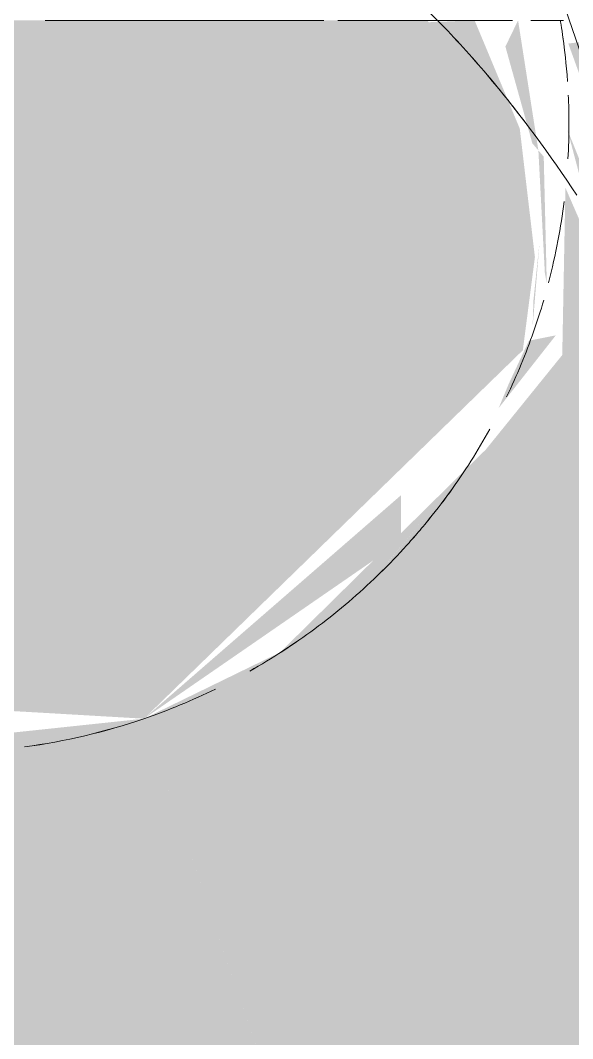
# Model space of a CAD drawing. Header units: millimetres. Extents: x 63432 to 177405, y -1987 to 27578.
# Drawn here: x 163038.39 to 163043.96, y 8829.22 to 8839.5 of the extents above; entities that cross this region are included whole.
import ezdxf

# ---------------------------------------------------------------- set-up
doc = ezdxf.new("R2010")
doc.units = ezdxf.units.MM
for name, color, linetype, lineweight, true_color in [('I-FURN-16', 7, 'Continuous', 9, 0xd1b79e), ('I-FURN-19', 7, 'Continuous', 9, 0x242424), ('I-FURN-20', 7, 'Continuous', 9, 0x3a3a3a), ('I-FURN-21', 7, 'Continuous', 9, 0x666666), ('I-FURN-23', 7, 'Continuous', 9, 0x52463a), ('I-FURN-24', 7, 'Continuous', 9, 0x1e1e1e), ('I-FURN-25', 7, 'Continuous', 9, 0x987f66), ('I-FURN-26', 7, 'Continuous', 9, 0x2d2d2d), ('I-FURN-27', 7, 'Continuous', 9, 0x463a2f), ('I-FURN-28', 7, 'Continuous', 9, 0x1a1a1a), ('I-FURN-30', 7, 'Continuous', 9, 0x4c4c4c), ('I-FURN-34', 7, 'Continuous', 9, 0xae8e6d), ('I-FURN-35', 7, 'Continuous', 9, 0x171717), ('I-FURN-36', 7, 'Continuous', 9, 0x121212), ('I-FURN-37', 7, 'Continuous', 9, 0x584c3f), ('I-FURN-38', 7, 'Continuous', 9, 0xa58c72), ('I-FURN-39', 7, 'Continuous', 9, 0x151515), ('I-FURN-48', 7, 'Continuous', 9, 0x131313), ('I-FURN-49', 7, 'Continuous', 9, 0x111111), ('I-FURN-54', 7, 'Continuous', 9, 0x3e352d), ('I-FURN-6', 7, 'Continuous', 9, 0xc0c0c0), ('I-FURN-61', 7, 'Continuous', 9, 0xcabbac), ('I-FURN-62', 7, 'Continuous', 9, 0x8b8b8b), ('I-FURN-63', 7, 'Continuous', 9, 0x4c443d), ('I-FURN-64', 7, 'Continuous', 9, 0x665b51), ('I-FURN-65', 7, 'Continuous', 9, 0x8b7c6d), ('I-FURN-70', 7, 'Continuous', 9, 0x786d63), ('I-FURN-71', 7, 'Continuous', 9, 0xa59687), ('I-FURN-78', 7, 'Continuous', 9, 0x58514a)]:
    doc.layers.add(name, color=color, linetype=linetype, lineweight=lineweight, true_color=true_color)
doc.layers.add('I-FURN-17', color=7, linetype='Continuous', lineweight=9, true_color=0x111111, transparency=0.7)

# ---------------------------------------------------------------- blocks, each defined once
blk = doc.blocks.new('Chair - Tablet Arm - Chair - Tablet Arm-V78-Развертка 3_12-6')
at = {"layer": 'I-FURN-17'}
h = blk.add_hatch(color=256, dxfattribs=at)
h.paths.add_polyline_path([(-80976.841, 8450), (-80976.135, 8450), (-81105.323, 8826.8), (-81107.355, 8826.8), (-81105.677, 8821.55), (-81102.304, 8812.132), (-80978.144, 8450)])
h.paths.add_polyline_path([(-81115.982, 8832.447), (-81112.157, 8836.168), (-81112.035, 8837.109), (-81112.188, 8838.407), (-81113.123, 8839.5), (-81120.404, 8839.5), (-81121.068, 8837.606), (-81121.214, 8835.208), (-81120.579, 8832.787), (-81119.639, 8832.657), (-81116.909, 8832.501)])
h.paths.add_polyline_path([(-81127.458, 8852.2), (-81114.032, 8852.2), (-81175.226, 9030.683), (-81187.239, 9026.564), (-81127.516, 8852.37)])
for points in [[(-81112.188, 8838.407), (-81112.644, 8839.5), (-81113.107, 8839.481), (-81112.439, 8838.7)], [(-81112, 8838.187), (-81112.205, 8839.5), (-81112.333, 8839.235), (-81112.061, 8838.258)], [(-81107.213, 8826.8), (-81105.335, 8826.833), (-81109.678, 8839.5), (-81111.698, 8839.266), (-81110.691, 8836.486), (-81107.355, 8826.8)], [(-81110.903, 8836.401), (-81111.707, 8838.396), (-81111.452, 8837.434), (-81111.031, 8836.641)]]:
    blk.add_hatch(color=256, dxfattribs=at).paths.add_polyline_path(points)
h = blk.add_hatch(color=256, dxfattribs=at)
h.paths.add_polyline_path([(-81115.982, 8832.447), (-81113.387, 8834.238), (-81113.387, 8834.704), (-81115.966, 8832.462)])
h.paths.add_polyline_path([(-81111.915, 8836.837), (-81111.946, 8838.124), (-81112, 8838.187), (-81111.935, 8836.953)])
h = blk.add_hatch(color=256, dxfattribs=at)
h.paths.add_polyline_path([(-81114.046, 8826.8), (-81107.378, 8826.874), (-81109.433, 8832.533), (-81111.727, 8837.81), (-81111.759, 8836.12), (-81112.53, 8835.166), (-81114.608, 8833.117), (-81115.982, 8832.447), (-81114.063, 8826.85)])
h.paths.add_polyline_path([(-81113.529, 8834.015), (-81113.076, 8834.563), (-81113.526, 8834.02)])
h.paths.add_polyline_path([(-81112.401, 8835.584), (-81111.824, 8836.319), (-81112.096, 8836.264), (-81112.296, 8835.836)])
h = blk.add_hatch(color=256, dxfattribs=at)
h.paths.add_polyline_path([(-81111.863, 8820.434), (-81106.007, 8822.442), (-81107.484, 8826.8), (-81114.046, 8826.8), (-81111.916, 8820.588)])
h.paths.add_polyline_path([(-81112.058, 8836.405), (-81111.988, 8837.259), (-81112.05, 8836.672)])
h = blk.add_hatch(color=256, dxfattribs=at)
h.paths.add_polyline_path([(-81114.046, 8826.8), (-81115.982, 8832.447), (-81118.792, 8832.149), (-81120.623, 8832.3), (-81121.008, 8832.607), (-81121.893, 8833.045), (-81122.831, 8833.851), (-81120.719, 8827.429), (-81120.26, 8826.8), (-81114.329, 8826.8)])
h.paths.add_polyline_path([(-81120.78, 8832.722), (-81121.074, 8832.916), (-81121.789, 8833.001), (-81121.454, 8832.761), (-81120.991, 8832.735)])
at = {"layer": 'I-FURN-23'}
blk.add_open_spline([(-81114.083, 8840.407), (-81113.983, 8840.332), (-81113.836, 8840.218), (-81113.646, 8840.065), (-81113.461, 8839.912), (-81113.237, 8839.715), (-81113.064, 8839.546), (-81112.979, 8839.459)], degree=3, knots=[-0.80555556, -0.80555556, -0.80555556, -0.80555556, -0.79166667, -0.78472222, -0.77777778, -0.76388889, -0.75, -0.75, -0.75, -0.75], dxfattribs=at)
at = {"layer": 'I-FURN-25'}
for p, q in [((-81114.166, 8839.5), (-81116.979, 8839.5)), ((-81113.049, 8839.5), (-81114.026, 8839.5))]:
    blk.add_line(p, q, dxfattribs=at)
at = {"layer": 'I-FURN-26'}
blk.add_open_spline([(-81112.979, 8839.459), (-81112.81, 8839.285), (-81112.518, 8838.96), (-81112.245, 8838.618), (-81112.129, 8838.465)], degree=3, knots=[-0.75, -0.75, -0.75, -0.75, -0.72222222, -0.70046359, -0.70046359, -0.70046359, -0.70046359], dxfattribs=at)
at = {"layer": 'I-FURN-27'}
blk.add_line((-81113.049, 8839.5), (-81112.261, 8839.5), dxfattribs=at)
at = {"layer": 'I-FURN-34'}
for p, q in [((-81116.979, 8839.5), (-81114.166, 8839.5)), ((-81114.026, 8839.5), (-81113.049, 8839.5))]:
    blk.add_line(p, q, dxfattribs=at)
at = {"layer": 'I-FURN-35'}
for points, knots in [([(-81112.322, 8835.696), (-81112.269, 8835.806), (-81112.121, 8836.137), (-81112.008, 8836.463), (-81111.946, 8836.674)], [0.40625, 0.40625, 0.40625, 0.40625, 0.4375, 0.5, 0.5, 0.5, 0.5]), ([(-81114.914, 8832.928), (-81114.8, 8832.992), (-81114.577, 8833.127), (-81114.256, 8833.351), (-81113.948, 8833.594), (-81113.705, 8833.812), (-81113.566, 8833.948), (-81113.521, 8833.995)], [0.09375, 0.09375, 0.09375, 0.09375, 0.125, 0.15625, 0.1875, 0.21875, 0.234375, 0.234375, 0.234375, 0.234375])]:
    blk.add_open_spline(points, degree=3, knots=knots, dxfattribs=at)
for points in [[(-81115.982, 8832.447), (-81115.735, 8832.532), (-81115.494, 8832.632), (-81115.259, 8832.746)], [(-81117.188, 8832.162), (-81116.778, 8832.218), (-81116.373, 8832.313), (-81115.982, 8832.447)]]:
    blk.add_open_spline(points, degree=3, dxfattribs=at)
at = {"layer": 'I-FURN-36'}
for points in [[(-81111.706, 8838.883), (-81111.718, 8839.064), (-81111.735, 8839.207), (-81111.749, 8839.309)], [(-81111.898, 8836.849), (-81111.822, 8837.138), (-81111.772, 8837.414), (-81111.74, 8837.669)]]:
    blk.add_open_spline(points, degree=3, dxfattribs=at)
at = {"layer": 'I-FURN-39'}
for points, knots in [([(-81111.946, 8836.674), (-81112.008, 8836.463), (-81112.121, 8836.137), (-81112.269, 8835.806), (-81112.322, 8835.696)], [0.5, 0.5, 0.5, 0.5, 0.5625, 0.59375, 0.59375, 0.59375, 0.59375]), ([(-81112.322, 8835.696), (-81112.269, 8835.806), (-81112.121, 8836.137), (-81112.008, 8836.463), (-81111.946, 8836.674)], [0.40625, 0.40625, 0.40625, 0.40625, 0.4375, 0.5, 0.5, 0.5, 0.5]), ([(-81114.914, 8832.928), (-81114.8, 8832.992), (-81114.577, 8833.127), (-81114.256, 8833.351), (-81113.948, 8833.594), (-81113.705, 8833.812), (-81113.566, 8833.948), (-81113.521, 8833.995)], [0.09375, 0.09375, 0.09375, 0.09375, 0.125, 0.15625, 0.1875, 0.21875, 0.234375, 0.234375, 0.234375, 0.234375]), ([(-81113.521, 8833.995), (-81113.566, 8833.948), (-81113.705, 8833.812), (-81113.948, 8833.594), (-81114.256, 8833.351), (-81114.47, 8833.202), (-81114.579, 8833.131)], [0.765625, 0.765625, 0.765625, 0.765625, 0.78125, 0.8125, 0.84375, 0.875, 0.875, 0.875, 0.875])]:
    blk.add_open_spline(points, degree=3, knots=knots, dxfattribs=at)
for points in [[(-81114.579, 8833.131), (-81114.689, 8833.06), (-81114.8, 8832.992), (-81114.914, 8832.928)], [(-81115.259, 8832.746), (-81115.494, 8832.632), (-81115.735, 8832.532), (-81115.982, 8832.447)], [(-81115.982, 8832.447), (-81115.735, 8832.532), (-81115.494, 8832.632), (-81115.259, 8832.746)], [(-81117.188, 8832.162), (-81116.778, 8832.218), (-81116.373, 8832.313), (-81115.982, 8832.447)], [(-81115.982, 8832.447), (-81116.373, 8832.313), (-81116.778, 8832.217), (-81117.188, 8832.162)]]:
    blk.add_open_spline(points, degree=3, dxfattribs=at)
at = {"layer": 'I-FURN-48'}
for points, knots in [([(-81111.946, 8836.674), (-81112.008, 8836.463), (-81112.121, 8836.137), (-81112.269, 8835.806), (-81112.322, 8835.696)], [0.5, 0.5, 0.5, 0.5, 0.5625, 0.59375, 0.59375, 0.59375, 0.59375]), ([(-81113.521, 8833.995), (-81113.566, 8833.948), (-81113.705, 8833.812), (-81113.948, 8833.594), (-81114.256, 8833.351), (-81114.577, 8833.127), (-81114.8, 8832.992), (-81114.914, 8832.928)], [0.765625, 0.765625, 0.765625, 0.765625, 0.78125, 0.8125, 0.84375, 0.875, 0.90625, 0.90625, 0.90625, 0.90625])]:
    blk.add_open_spline(points, degree=3, knots=knots, dxfattribs=at)
for points in [[(-81115.259, 8832.746), (-81115.494, 8832.632), (-81115.735, 8832.532), (-81115.982, 8832.447)], [(-81115.982, 8832.447), (-81116.373, 8832.313), (-81116.778, 8832.217), (-81117.188, 8832.162)]]:
    blk.add_open_spline(points, degree=3, dxfattribs=at)
at = {"layer": 'I-FURN-49'}
for points in [[(-81111.749, 8839.309), (-81111.766, 8839.435), (-81111.778, 8839.497), (-81111.778, 8839.5)], [(-81111.778, 8839.5), (-81111.778, 8839.497), (-81111.766, 8839.435), (-81111.749, 8839.309)], [(-81111.749, 8839.309), (-81111.766, 8839.435), (-81111.778, 8839.497), (-81111.778, 8839.5)], [(-81111.778, 8839.5), (-81111.778, 8839.497), (-81111.766, 8839.435), (-81111.749, 8839.309)], [(-81111.749, 8839.309), (-81111.735, 8839.207), (-81111.718, 8839.064), (-81111.706, 8838.883)], [(-81111.706, 8838.883), (-81111.718, 8839.064), (-81111.735, 8839.207), (-81111.749, 8839.309)], [(-81111.749, 8839.309), (-81111.735, 8839.207), (-81111.718, 8839.064), (-81111.706, 8838.883)], [(-81111.701, 8838.1), (-81111.687, 8838.344), (-81111.69, 8838.561), (-81111.698, 8838.746)], [(-81111.698, 8838.746), (-81111.69, 8838.561), (-81111.687, 8838.344), (-81111.701, 8838.1)], [(-81111.701, 8838.1), (-81111.687, 8838.344), (-81111.69, 8838.561), (-81111.698, 8838.746)], [(-81111.698, 8838.746), (-81111.69, 8838.561), (-81111.687, 8838.344), (-81111.701, 8838.1)], [(-81111.74, 8837.669), (-81111.772, 8837.414), (-81111.822, 8837.138), (-81111.898, 8836.849)], [(-81111.898, 8836.849), (-81111.822, 8837.138), (-81111.772, 8837.414), (-81111.74, 8837.669)], [(-81111.74, 8837.669), (-81111.772, 8837.414), (-81111.822, 8837.138), (-81111.898, 8836.849)], [(-81113.132, 8834.426), (-81113.05, 8834.526), (-81112.892, 8834.731), (-81112.677, 8835.048), (-81112.55, 8835.262), (-81112.491, 8835.37)], [(-81112.491, 8835.37), (-81112.55, 8835.262), (-81112.677, 8835.048), (-81112.892, 8834.731), (-81113.05, 8834.526), (-81113.132, 8834.426)], [(-81113.132, 8834.426), (-81113.05, 8834.526), (-81112.892, 8834.731), (-81112.677, 8835.048), (-81112.55, 8835.262), (-81112.491, 8835.37)], [(-81112.491, 8835.37), (-81112.55, 8835.262), (-81112.677, 8835.048), (-81112.892, 8834.731), (-81113.05, 8834.526), (-81113.132, 8834.426)], [(-81113.387, 8834.135), (-81113.343, 8834.182), (-81113.257, 8834.278), (-81113.173, 8834.377), (-81113.132, 8834.426)], [(-81113.132, 8834.426), (-81113.173, 8834.377), (-81113.257, 8834.278), (-81113.343, 8834.182), (-81113.387, 8834.135)], [(-81113.387, 8834.135), (-81113.343, 8834.182), (-81113.257, 8834.278), (-81113.173, 8834.377), (-81113.132, 8834.426)], [(-81113.132, 8834.426), (-81113.173, 8834.377), (-81113.257, 8834.278), (-81113.343, 8834.182), (-81113.387, 8834.135)]]:
    blk.add_open_spline(points, degree=3, dxfattribs=at)
at = {"layer": 'I-FURN-54'}
blk.add_line((-81112.261, 8839.5), (-81113.049, 8839.5), dxfattribs=at)
blk = doc.blocks.new('Chair - Tablet Arm - Chair - Tablet Arm-V81-Развертка 3_12-6')
at = {"layer": 'I-FURN-19'}
for points, knots in [([(-81111.946, 8836.674), (-81112.008, 8836.463), (-81112.121, 8836.137), (-81112.269, 8835.806), (-81112.322, 8835.696)], [0.5, 0.5, 0.5, 0.5, 0.5625, 0.59375, 0.59375, 0.59375, 0.59375]), ([(-81112.322, 8835.696), (-81112.269, 8835.806), (-81112.121, 8836.137), (-81112.008, 8836.463), (-81111.946, 8836.674)], [0.40625, 0.40625, 0.40625, 0.40625, 0.4375, 0.5, 0.5, 0.5, 0.5]), ([(-81113.521, 8833.995), (-81113.566, 8833.948), (-81113.705, 8833.812), (-81113.948, 8833.594), (-81114.256, 8833.351), (-81114.577, 8833.127), (-81114.8, 8832.992), (-81114.914, 8832.928)], [0.765625, 0.765625, 0.765625, 0.765625, 0.78125, 0.8125, 0.84375, 0.875, 0.90625, 0.90625, 0.90625, 0.90625]), ([(-81114.914, 8832.928), (-81114.8, 8832.992), (-81114.577, 8833.127), (-81114.256, 8833.351), (-81113.948, 8833.594), (-81113.705, 8833.812), (-81113.566, 8833.948), (-81113.521, 8833.995)], [0.09375, 0.09375, 0.09375, 0.09375, 0.125, 0.15625, 0.1875, 0.21875, 0.234375, 0.234375, 0.234375, 0.234375])]:
    blk.add_open_spline(points, degree=3, knots=knots, dxfattribs=at)
for points in [[(-81115.259, 8832.746), (-81115.494, 8832.632), (-81115.735, 8832.532), (-81115.982, 8832.447)], [(-81115.982, 8832.447), (-81115.735, 8832.532), (-81115.494, 8832.632), (-81115.259, 8832.746)], [(-81117.188, 8832.162), (-81116.778, 8832.218), (-81116.373, 8832.313), (-81115.982, 8832.447)], [(-81115.982, 8832.447), (-81116.373, 8832.313), (-81116.778, 8832.217), (-81117.188, 8832.162)]]:
    blk.add_open_spline(points, degree=3, dxfattribs=at)
at = {"layer": 'I-FURN-24'}
for points in [[(-81111.706, 8838.883), (-81111.718, 8839.064), (-81111.735, 8839.207), (-81111.749, 8839.309)], [(-81111.898, 8836.849), (-81111.822, 8837.138), (-81111.772, 8837.414), (-81111.74, 8837.669)], [(-81114.579, 8833.131), (-81114.689, 8833.06), (-81114.8, 8832.992), (-81114.914, 8832.928)], [(-81115.259, 8832.746), (-81115.494, 8832.632), (-81115.735, 8832.532), (-81115.982, 8832.447)], [(-81115.982, 8832.447), (-81116.373, 8832.313), (-81116.778, 8832.217), (-81117.188, 8832.162)]]:
    blk.add_open_spline(points, degree=3, dxfattribs=at)
for points, knots in [([(-81111.946, 8836.674), (-81112.008, 8836.463), (-81112.121, 8836.137), (-81112.269, 8835.806), (-81112.322, 8835.696)], [0.5, 0.5, 0.5, 0.5, 0.5625, 0.59375, 0.59375, 0.59375, 0.59375]), ([(-81113.521, 8833.995), (-81113.566, 8833.948), (-81113.705, 8833.812), (-81113.948, 8833.594), (-81114.256, 8833.351), (-81114.47, 8833.202), (-81114.579, 8833.131)], [0.765625, 0.765625, 0.765625, 0.765625, 0.78125, 0.8125, 0.84375, 0.875, 0.875, 0.875, 0.875])]:
    blk.add_open_spline(points, degree=3, knots=knots, dxfattribs=at)
at = {"layer": 'I-FURN-26'}
for points, knots in [([(-81112.322, 8835.696), (-81112.269, 8835.806), (-81112.121, 8836.137), (-81112.008, 8836.463), (-81111.946, 8836.674)], [0.40625, 0.40625, 0.40625, 0.40625, 0.4375, 0.5, 0.5, 0.5, 0.5]), ([(-81114.914, 8832.928), (-81114.8, 8832.992), (-81114.577, 8833.127), (-81114.256, 8833.351), (-81113.948, 8833.594), (-81113.705, 8833.812), (-81113.566, 8833.948), (-81113.521, 8833.995)], [0.09375, 0.09375, 0.09375, 0.09375, 0.125, 0.15625, 0.1875, 0.21875, 0.234375, 0.234375, 0.234375, 0.234375])]:
    blk.add_open_spline(points, degree=3, knots=knots, dxfattribs=at)
for points in [[(-81115.982, 8832.447), (-81115.735, 8832.532), (-81115.494, 8832.632), (-81115.259, 8832.746)], [(-81117.188, 8832.162), (-81116.778, 8832.218), (-81116.373, 8832.313), (-81115.982, 8832.447)]]:
    blk.add_open_spline(points, degree=3, dxfattribs=at)
at = {"layer": 'I-FURN-28'}
for points in [[(-81111.749, 8839.309), (-81111.766, 8839.435), (-81111.778, 8839.497), (-81111.778, 8839.5)], [(-81111.749, 8839.309), (-81111.735, 8839.207), (-81111.718, 8839.064), (-81111.706, 8838.883)], [(-81111.706, 8838.883), (-81111.718, 8839.064), (-81111.735, 8839.207), (-81111.749, 8839.309)], [(-81111.74, 8837.669), (-81111.772, 8837.414), (-81111.822, 8837.138), (-81111.898, 8836.849)], [(-81111.898, 8836.849), (-81111.822, 8837.138), (-81111.772, 8837.414), (-81111.74, 8837.669)], [(-81113.132, 8834.426), (-81113.05, 8834.526), (-81112.892, 8834.731), (-81112.677, 8835.048), (-81112.55, 8835.262), (-81112.491, 8835.37)], [(-81113.387, 8834.135), (-81113.343, 8834.182), (-81113.257, 8834.278), (-81113.173, 8834.377), (-81113.132, 8834.426)]]:
    blk.add_open_spline(points, degree=3, dxfattribs=at)
at = {"layer": 'I-FURN-30'}
blk.add_open_spline([(-81112.979, 8839.459), (-81112.81, 8839.285), (-81112.518, 8838.96), (-81112.245, 8838.618), (-81112.129, 8838.465)], degree=3, knots=[-0.75, -0.75, -0.75, -0.75, -0.72222222, -0.70046359, -0.70046359, -0.70046359, -0.70046359], dxfattribs=at)
at = {"layer": 'I-FURN-35'}
for points in [[(-81111.778, 8839.5), (-81111.778, 8839.497), (-81111.766, 8839.435), (-81111.749, 8839.309)], [(-81111.749, 8839.309), (-81111.766, 8839.435), (-81111.778, 8839.497), (-81111.778, 8839.5)], [(-81111.749, 8839.309), (-81111.735, 8839.207), (-81111.718, 8839.064), (-81111.706, 8838.883)], [(-81111.701, 8838.1), (-81111.687, 8838.344), (-81111.69, 8838.561), (-81111.698, 8838.746)], [(-81111.74, 8837.669), (-81111.772, 8837.414), (-81111.822, 8837.138), (-81111.898, 8836.849)], [(-81112.491, 8835.37), (-81112.55, 8835.262), (-81112.677, 8835.048), (-81112.892, 8834.731), (-81113.05, 8834.526), (-81113.132, 8834.426)], [(-81113.132, 8834.426), (-81113.05, 8834.526), (-81112.892, 8834.731), (-81112.677, 8835.048), (-81112.55, 8835.262), (-81112.491, 8835.37)], [(-81113.132, 8834.426), (-81113.173, 8834.377), (-81113.257, 8834.278), (-81113.343, 8834.182), (-81113.387, 8834.135)], [(-81113.387, 8834.135), (-81113.343, 8834.182), (-81113.257, 8834.278), (-81113.173, 8834.377), (-81113.132, 8834.426)]]:
    blk.add_open_spline(points, degree=3, dxfattribs=at)
at = {"layer": 'I-FURN-37'}
blk.add_line((-81113.049, 8839.5), (-81112.261, 8839.5), dxfattribs=at)
at = {"layer": 'I-FURN-38'}
for p, q in [((-81116.979, 8839.5), (-81114.166, 8839.5)), ((-81114.026, 8839.5), (-81113.049, 8839.5))]:
    blk.add_line(p, q, dxfattribs=at)
at = {"layer": 'I-FURN-39'}
for points in [[(-81111.778, 8839.5), (-81111.778, 8839.497), (-81111.766, 8839.435), (-81111.749, 8839.309)], [(-81111.698, 8838.746), (-81111.69, 8838.561), (-81111.687, 8838.344), (-81111.701, 8838.1)], [(-81111.701, 8838.1), (-81111.687, 8838.344), (-81111.69, 8838.561), (-81111.698, 8838.746)], [(-81112.491, 8835.37), (-81112.55, 8835.262), (-81112.677, 8835.048), (-81112.892, 8834.731), (-81113.05, 8834.526), (-81113.132, 8834.426)], [(-81113.132, 8834.426), (-81113.173, 8834.377), (-81113.257, 8834.278), (-81113.343, 8834.182), (-81113.387, 8834.135)]]:
    blk.add_open_spline(points, degree=3, dxfattribs=at)
at = {"layer": 'I-FURN-48'}
blk.add_open_spline([(-81111.698, 8838.746), (-81111.69, 8838.561), (-81111.687, 8838.344), (-81111.701, 8838.1)], degree=3, dxfattribs=at)
at = {"layer": 'I-FURN-63'}
blk.add_line((-81112.261, 8839.5), (-81113.049, 8839.5), dxfattribs=at)
at = {"layer": 'I-FURN-64'}
blk.add_open_spline([(-81114.083, 8840.407), (-81113.983, 8840.332), (-81113.836, 8840.218), (-81113.646, 8840.065), (-81113.461, 8839.912), (-81113.237, 8839.715), (-81113.064, 8839.546), (-81112.979, 8839.459)], degree=3, knots=[-0.80555556, -0.80555556, -0.80555556, -0.80555556, -0.79166667, -0.78472222, -0.77777778, -0.76388889, -0.75, -0.75, -0.75, -0.75], dxfattribs=at)
at = {"layer": 'I-FURN-65'}
for p, q in [((-81114.166, 8839.5), (-81116.979, 8839.5)), ((-81113.049, 8839.5), (-81114.026, 8839.5))]:
    blk.add_line(p, q, dxfattribs=at)
blk = doc.blocks.new('Chair - Tablet Arm - Chair - Tablet Arm-V88-Развертка 3_12-6')
at = {"layer": 'I-FURN-20'}
for points, knots in [([(-81111.778, 8839.5), (-81111.778, 8839.497), (-81111.757, 8839.384), (-81111.718, 8839.064), (-81111.706, 8838.883)], [0, 0, 0, 0, 0.125, 0.2256753, 0.2256753, 0.2256753, 0.2256753]), ([(-81112.491, 8835.37), (-81112.55, 8835.262), (-81112.677, 8835.048), (-81112.892, 8834.731), (-81113.09, 8834.475), (-81113.257, 8834.278), (-81113.343, 8834.182), (-81113.387, 8834.135)], [0.625, 0.625, 0.625, 0.625, 0.65625, 0.6875, 0.71875, 0.734375, 0.75, 0.75, 0.75, 0.75])]:
    blk.add_open_spline(points, degree=3, knots=knots, dxfattribs=at)
for points in [[(-81111.698, 8838.746), (-81111.69, 8838.561), (-81111.687, 8838.344), (-81111.701, 8838.1)], [(-81111.701, 8838.1), (-81111.687, 8838.344), (-81111.69, 8838.561), (-81111.698, 8838.746)], [(-81111.74, 8837.669), (-81111.772, 8837.414), (-81111.822, 8837.138), (-81111.898, 8836.849)]]:
    blk.add_open_spline(points, degree=3, dxfattribs=at)
at = {"layer": 'I-FURN-21'}
blk.add_line((-81112.261, 8839.5), (-81113.049, 8839.5), dxfattribs=at)
for points, knots in [([(-81111.706, 8838.883), (-81111.718, 8839.064), (-81111.757, 8839.384), (-81111.778, 8839.497), (-81111.778, 8839.5)], [0.7743247, 0.7743247, 0.7743247, 0.7743247, 0.875, 1, 1, 1, 1]), ([(-81111.946, 8836.674), (-81112.008, 8836.463), (-81112.121, 8836.137), (-81112.269, 8835.806), (-81112.322, 8835.696)], [0.5, 0.5, 0.5, 0.5, 0.5625, 0.59375, 0.59375, 0.59375, 0.59375]), ([(-81112.322, 8835.696), (-81112.269, 8835.806), (-81112.121, 8836.137), (-81112.008, 8836.463), (-81111.946, 8836.674)], [0.40625, 0.40625, 0.40625, 0.40625, 0.4375, 0.5, 0.5, 0.5, 0.5]), ([(-81113.387, 8834.135), (-81113.343, 8834.182), (-81113.257, 8834.278), (-81113.09, 8834.475), (-81112.892, 8834.731), (-81112.677, 8835.048), (-81112.55, 8835.262), (-81112.491, 8835.37)], [0.25, 0.25, 0.25, 0.25, 0.265625, 0.28125, 0.3125, 0.34375, 0.375, 0.375, 0.375, 0.375]), ([(-81113.387, 8834.135), (-81113.431, 8834.087), (-81113.52, 8833.994), (-81113.705, 8833.812), (-81113.948, 8833.594), (-81114.256, 8833.351), (-81114.577, 8833.127), (-81114.8, 8832.992), (-81114.914, 8832.928)], [0.75, 0.75, 0.75, 0.75, 0.765625, 0.78125, 0.8125, 0.84375, 0.875, 0.90625, 0.90625, 0.90625, 0.90625]), ([(-81114.914, 8832.928), (-81114.8, 8832.992), (-81114.577, 8833.127), (-81114.256, 8833.351), (-81113.948, 8833.594), (-81113.705, 8833.812), (-81113.52, 8833.994), (-81113.431, 8834.087), (-81113.387, 8834.135)], [0.09375, 0.09375, 0.09375, 0.09375, 0.125, 0.15625, 0.1875, 0.21875, 0.234375, 0.25, 0.25, 0.25, 0.25])]:
    blk.add_open_spline(points, degree=3, knots=knots, dxfattribs=at)
for points in [[(-81111.898, 8836.849), (-81111.822, 8837.138), (-81111.772, 8837.414), (-81111.74, 8837.669)], [(-81115.259, 8832.746), (-81115.494, 8832.632), (-81115.735, 8832.532), (-81115.982, 8832.447)], [(-81115.982, 8832.447), (-81115.735, 8832.532), (-81115.494, 8832.632), (-81115.259, 8832.746)], [(-81117.188, 8832.162), (-81116.778, 8832.218), (-81116.373, 8832.313), (-81115.982, 8832.447)], [(-81115.982, 8832.447), (-81116.373, 8832.313), (-81116.778, 8832.217), (-81117.188, 8832.162)]]:
    blk.add_open_spline(points, degree=3, dxfattribs=at)
at = {"layer": 'I-FURN-26'}
blk.add_open_spline([(-81111.698, 8838.746), (-81111.69, 8838.561), (-81111.687, 8838.344), (-81111.701, 8838.1)], degree=3, dxfattribs=at)
at = {"layer": 'I-FURN-30'}
blk.add_line((-81111.748, 8839.5), (-81112.077, 8839.5), dxfattribs=at)
for points, knots in [([(-81111.778, 8839.5), (-81111.778, 8839.497), (-81111.757, 8839.384), (-81111.718, 8839.064), (-81111.706, 8838.883)], [0, 0, 0, 0, 0.125, 0.2256753, 0.2256753, 0.2256753, 0.2256753]), ([(-81111.706, 8838.883), (-81111.718, 8839.064), (-81111.757, 8839.384), (-81111.778, 8839.497), (-81111.778, 8839.5)], [0.7743247, 0.7743247, 0.7743247, 0.7743247, 0.875, 1, 1, 1, 1]), ([(-81111.946, 8836.674), (-81112.008, 8836.463), (-81112.121, 8836.137), (-81112.269, 8835.806), (-81112.322, 8835.696)], [0.5, 0.5, 0.5, 0.5, 0.5625, 0.59375, 0.59375, 0.59375, 0.59375]), ([(-81112.491, 8835.37), (-81112.55, 8835.262), (-81112.677, 8835.048), (-81112.892, 8834.731), (-81113.09, 8834.475), (-81113.257, 8834.278), (-81113.343, 8834.182), (-81113.387, 8834.135)], [0.625, 0.625, 0.625, 0.625, 0.65625, 0.6875, 0.71875, 0.734375, 0.75, 0.75, 0.75, 0.75]), ([(-81113.387, 8834.135), (-81113.343, 8834.182), (-81113.257, 8834.278), (-81113.09, 8834.475), (-81112.892, 8834.731), (-81112.677, 8835.048), (-81112.55, 8835.262), (-81112.491, 8835.37)], [0.25, 0.25, 0.25, 0.25, 0.265625, 0.28125, 0.3125, 0.34375, 0.375, 0.375, 0.375, 0.375]), ([(-81113.387, 8834.135), (-81113.431, 8834.087), (-81113.52, 8833.994), (-81113.705, 8833.812), (-81113.948, 8833.594), (-81114.256, 8833.351), (-81114.577, 8833.127), (-81114.8, 8832.992), (-81114.914, 8832.928)], [0.75, 0.75, 0.75, 0.75, 0.765625, 0.78125, 0.8125, 0.84375, 0.875, 0.90625, 0.90625, 0.90625, 0.90625])]:
    blk.add_open_spline(points, degree=3, knots=knots, dxfattribs=at)
for points in [[(-81111.701, 8838.1), (-81111.687, 8838.344), (-81111.69, 8838.561), (-81111.698, 8838.746)], [(-81111.74, 8837.669), (-81111.772, 8837.414), (-81111.822, 8837.138), (-81111.898, 8836.849)], [(-81111.898, 8836.849), (-81111.822, 8837.138), (-81111.772, 8837.414), (-81111.74, 8837.669)], [(-81115.259, 8832.746), (-81115.494, 8832.632), (-81115.735, 8832.532), (-81115.982, 8832.447)], [(-81115.982, 8832.447), (-81116.373, 8832.313), (-81116.778, 8832.217), (-81117.188, 8832.162)]]:
    blk.add_open_spline(points, degree=3, dxfattribs=at)
at = {"layer": 'I-FURN-6'}
blk.add_open_spline([(-81113.107, 8824.062), (-81113.421, 8824.355), (-81113.898, 8824.779), (-81114.541, 8825.314), (-81115.023, 8825.703), (-81115.507, 8826.074), (-81115.99, 8826.428), (-81116.461, 8826.777), (-81116.837, 8827.073), (-81117.129, 8827.313), (-81117.415, 8827.551), (-81117.761, 8827.85), (-81118.153, 8828.216), (-81118.519, 8828.598), (-81118.86, 8828.995), (-81119.283, 8829.537), (-81119.935, 8830.535), (-81120.353, 8831.477), (-81120.579, 8832.137)], degree=3, knots=[-1, -1, -1, -1, -0.9, -0.85, -0.8, -0.75, -0.7, -0.65, -0.6, -0.575, -0.55, -0.5, -0.45, -0.4, -0.35, -0.3, -0.2, 0, 0, 0, 0], dxfattribs=at)
at = {"layer": 'I-FURN-62'}
for p, q in [((-81114.166, 8839.5), (-81116.979, 8839.5)), ((-81113.049, 8839.5), (-81114.026, 8839.5))]:
    blk.add_line(p, q, dxfattribs=at)
at = {"layer": 'I-FURN-62', "flags": 128}
blk.add_lwpolyline([(-81109.858, 8834.165), (-81111.521, 8839.016), (-81112.035, 8840.514)], dxfattribs=at)
at = {"layer": 'I-FURN-62'}
for points, knots in [([(-81117.649, 8841.422), (-81117.589, 8841.431), (-81117.284, 8841.469), (-81116.863, 8841.484), (-81116.45, 8841.452), (-81116.217, 8841.42), (-81116.044, 8841.389), (-81115.872, 8841.349), (-81115.644, 8841.283), (-81115.249, 8841.134), (-81114.699, 8840.843), (-81114.179, 8840.484), (-81113.836, 8840.218), (-81113.646, 8840.065), (-81113.461, 8839.912), (-81113.237, 8839.715), (-81112.891, 8839.377), (-81112.318, 8838.738), (-81111.883, 8838.143), (-81111.611, 8837.733)], [-0.95127, -0.95127, -0.95127, -0.95127, -0.9444444, -0.9166667, -0.9027778, -0.8958333, -0.8888889, -0.8819444, -0.875, -0.8611111, -0.8333333, -0.8055556, -0.7916667, -0.7847222, -0.7777778, -0.7638889, -0.75, -0.7222222, -0.6666667, -0.6666667, -0.6666667, -0.6666667]), ([(-81112.322, 8835.696), (-81112.269, 8835.806), (-81112.121, 8836.137), (-81112.008, 8836.463), (-81111.946, 8836.674)], [0.40625, 0.40625, 0.40625, 0.40625, 0.4375, 0.5, 0.5, 0.5, 0.5]), ([(-81114.579, 8833.131), (-81114.47, 8833.202), (-81114.256, 8833.351), (-81113.948, 8833.594), (-81113.705, 8833.812), (-81113.52, 8833.994), (-81113.431, 8834.087), (-81113.387, 8834.135)], [0.125, 0.125, 0.125, 0.125, 0.15625, 0.1875, 0.21875, 0.234375, 0.25, 0.25, 0.25, 0.25])]:
    blk.add_open_spline(points, degree=3, knots=knots, dxfattribs=at)
for points in [[(-81114.914, 8832.928), (-81114.8, 8832.992), (-81114.689, 8833.06), (-81114.579, 8833.131)], [(-81115.982, 8832.447), (-81115.735, 8832.532), (-81115.494, 8832.632), (-81115.259, 8832.746)], [(-81117.188, 8832.162), (-81116.778, 8832.218), (-81116.373, 8832.313), (-81115.982, 8832.447)]]:
    blk.add_open_spline(points, degree=3, dxfattribs=at)
at = {"layer": 'I-FURN-70'}
blk.add_line((-81113.049, 8839.5), (-81112.261, 8839.5), dxfattribs=at)
at = {"layer": 'I-FURN-71'}
for p, q in [((-81116.979, 8839.5), (-81114.166, 8839.5)), ((-81114.026, 8839.5), (-81113.049, 8839.5))]:
    blk.add_line(p, q, dxfattribs=at)
at = {"layer": 'I-FURN-78'}
blk.add_line((-81112.077, 8839.5), (-81111.748, 8839.5), dxfattribs=at)

msp = doc.modelspace()

# ---------------------------------------------------------------- block references
at = {"layer": 'I-FURN-16'}
msp.add_blockref('Chair - Tablet Arm - Chair - Tablet Arm-V78-Развертка 3_12-6', (244155.618, 0), dxfattribs=at)
at = {"layer": 'I-FURN-6'}
msp.add_blockref('Chair - Tablet Arm - Chair - Tablet Arm-V88-Развертка 3_12-6', (244155.618, 0), dxfattribs=at)
at = {"layer": 'I-FURN-61'}
msp.add_blockref('Chair - Tablet Arm - Chair - Tablet Arm-V81-Развертка 3_12-6', (244155.618, 0), dxfattribs=at)

doc.saveas('drawing.dxf')
